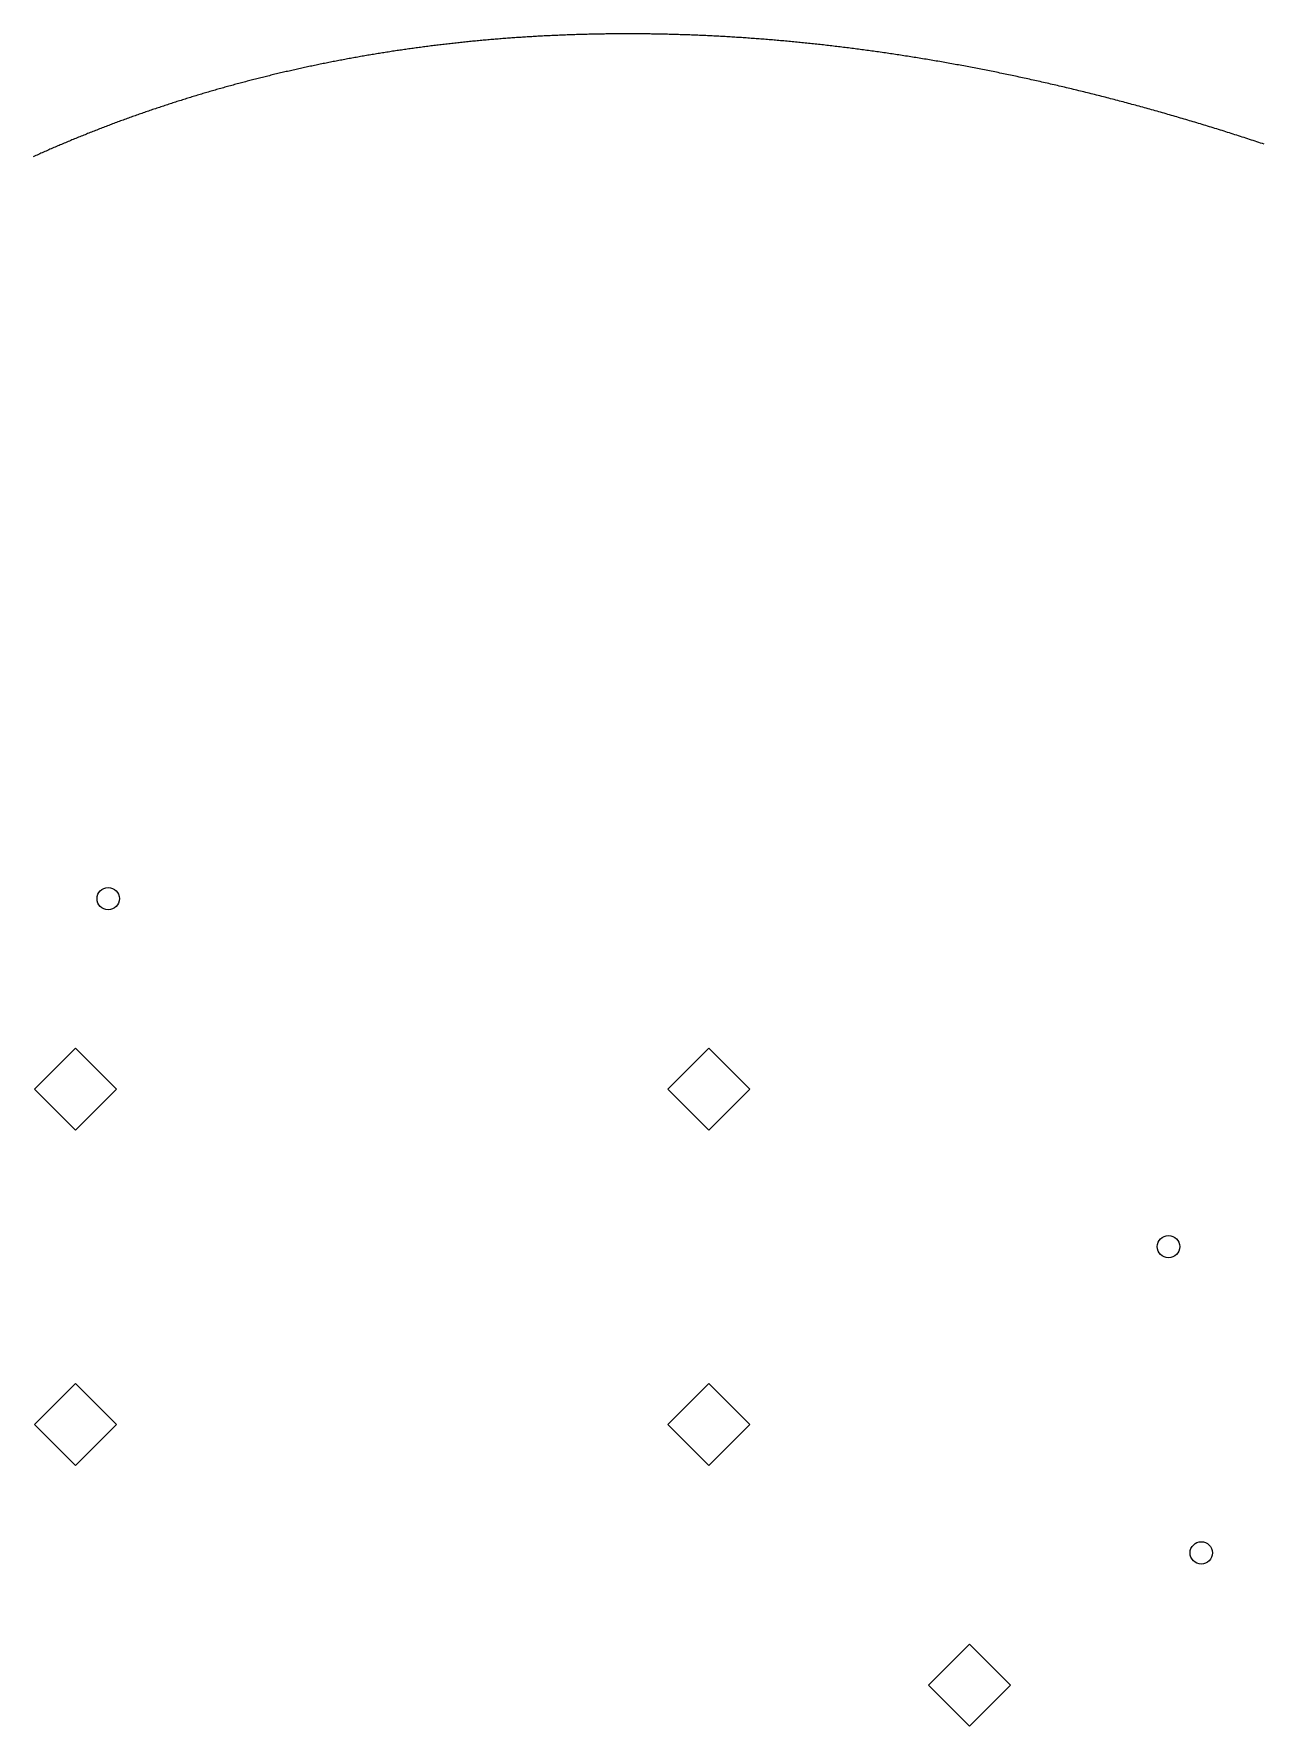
# Model space of a CAD drawing. Header units: millimetres. Extents: x 84 to 218, y -158 to -51.
# Drawn here: x 100.69 to 117.19, y -74.17 to -51.46 of the extents above; entities that cross this region are included whole.
import ezdxf

# ---------------------------------------------------------------- set-up
doc = ezdxf.new("R2010")
doc.units = ezdxf.units.MM
doc.layers.add('BLACK', color=250, linetype='CONTINUOUS')

msp = doc.modelspace()

# ---------------------------------------------------------------- linework, layer by layer
at = {"layer": 'BLACK', "linetype": 'CONTINUOUS'}
for p, q in [((106.702436, -51.552746), (106.682234, -51.554614)), ((106.722647, -51.550897), (106.702436, -51.552746)), ((106.742868, -51.549067), (106.722647, -51.550897)), ((106.763097, -51.547256), (106.742868, -51.549067)), ((106.783338, -51.545465), (106.763097, -51.547256)), ((106.803586, -51.543693), (106.783338, -51.545465)), ((106.823846, -51.54194), (106.803586, -51.543693)), ((106.844113, -51.540206), (106.823846, -51.54194)), ((106.864391, -51.538492), (106.844113, -51.540206)), ((106.884678, -51.536797), (106.864391, -51.538492)), ((106.904975, -51.535121), (106.884678, -51.536797)), ((106.925281, -51.533464), (106.904975, -51.535121)), ((106.945597, -51.531827), (106.925281, -51.533464)), ((106.965922, -51.530209), (106.945597, -51.531827)), ((106.986257, -51.52861), (106.965922, -51.530209)), ((107.006601, -51.527031), (106.986257, -51.52861)), ((107.026955, -51.525471), (107.006601, -51.527031)), ((107.047318, -51.523931), (107.026955, -51.525471)), ((107.067691, -51.522409), (107.047318, -51.523931)), ((107.088073, -51.520907), (107.067691, -51.522409)), ((107.108466, -51.519425), (107.088073, -51.520907)), ((107.128866, -51.517962), (107.108466, -51.519425)), ((107.149278, -51.516518), (107.128866, -51.517962)), ((107.169698, -51.515093), (107.149278, -51.516518)), ((107.190128, -51.513688), (107.169698, -51.515093)), ((107.210567, -51.512303), (107.190128, -51.513688)), ((107.231017, -51.510936), (107.210567, -51.512303)), ((107.251474, -51.509589), (107.231017, -51.510936)), ((107.271943, -51.508262), (107.251474, -51.509589)), ((107.29242, -51.506954), (107.271943, -51.508262)), ((107.312908, -51.505665), (107.29242, -51.506954)), ((107.333404, -51.504396), (107.312908, -51.505665)), ((107.35391, -51.503147), (107.333404, -51.504396)), ((107.374425, -51.501917), (107.35391, -51.503147)), ((107.394951, -51.500706), (107.374425, -51.501917)), ((107.415485, -51.499515), (107.394951, -51.500706)), ((107.43603, -51.498343), (107.415485, -51.499515)), ((107.456583, -51.497191), (107.43603, -51.498343)), ((107.477147, -51.496058), (107.456583, -51.497191)), ((107.497719, -51.494945), (107.477147, -51.496058)), ((107.518302, -51.493851), (107.497719, -51.494945)), ((107.538893, -51.492777), (107.518302, -51.493851)), ((107.559495, -51.491722), (107.538893, -51.492777)), ((107.580106, -51.490687), (107.559495, -51.491722)), ((107.600727, -51.489671), (107.580106, -51.490687)), ((107.621356, -51.488675), (107.600727, -51.489671)), ((107.641996, -51.487699), (107.621356, -51.488675)), ((107.662645, -51.486742), (107.641996, -51.487699)), ((107.683304, -51.485805), (107.662645, -51.486742)), ((107.703972, -51.484887), (107.683304, -51.485805)), ((107.72465, -51.483989), (107.703972, -51.484887)), ((107.745337, -51.483111), (107.72465, -51.483989)), ((107.766034, -51.482252), (107.745337, -51.483111)), ((107.78674, -51.481413), (107.766034, -51.482252)), ((107.807456, -51.480593), (107.78674, -51.481413)), ((107.828181, -51.479793), (107.807456, -51.480593)), ((107.848916, -51.479013), (107.828181, -51.479793)), ((107.86966, -51.478252), (107.848916, -51.479013)), ((107.890415, -51.477511), (107.86966, -51.478252)), ((107.911178, -51.47679), (107.890415, -51.477511)), ((107.931952, -51.476088), (107.911178, -51.47679)), ((107.952734, -51.475407), (107.931952, -51.476088)), ((107.973527, -51.474744), (107.952734, -51.475407)), ((107.994328, -51.474102), (107.973527, -51.474744)), ((108.01514, -51.473479), (107.994328, -51.474102)), ((108.03596, -51.472876), (108.01514, -51.473479)), ((108.056791, -51.472293), (108.03596, -51.472876)), ((108.07763, -51.471729), (108.056791, -51.472293)), ((108.09848, -51.471186), (108.07763, -51.471729)), ((108.119339, -51.470662), (108.09848, -51.471186)), ((108.140208, -51.470157), (108.119339, -51.470662)), ((108.161085, -51.469673), (108.140208, -51.470157)), ((108.181974, -51.469208), (108.161085, -51.469673)), ((108.20287, -51.468763), (108.181974, -51.469208)), ((108.223778, -51.468338), (108.20287, -51.468763)), ((108.244694, -51.467933), (108.223778, -51.468338)), ((108.26562, -51.467548), (108.244694, -51.467933)), ((108.286555, -51.467182), (108.26562, -51.467548)), ((108.307501, -51.466837), (108.286555, -51.467182)), ((108.328455, -51.466511), (108.307501, -51.466837)), ((108.349419, -51.466205), (108.328455, -51.466511)), ((108.370392, -51.465918), (108.349419, -51.466205)), ((108.391376, -51.465652), (108.370392, -51.465918)), ((108.412368, -51.465406), (108.391376, -51.465652)), ((108.433372, -51.465179), (108.412368, -51.465406)), ((108.454383, -51.464973), (108.433372, -51.465179)), ((108.475405, -51.464786), (108.454383, -51.464973)), ((108.496435, -51.464619), (108.475405, -51.464786)), ((108.517477, -51.464473), (108.496435, -51.464619)), ((108.538526, -51.464346), (108.517477, -51.464473)), ((108.559587, -51.464239), (108.538526, -51.464346)), ((108.580655, -51.464152), (108.559587, -51.464239)), ((108.601735, -51.464085), (108.580655, -51.464152)), ((108.622823, -51.464038), (108.601735, -51.464085)), ((108.643921, -51.464011), (108.622823, -51.464038)), ((108.665028, -51.464004), (108.643921, -51.464011)), ((108.686146, -51.464017), (108.665028, -51.464004)), ((108.707272, -51.46405), (108.686146, -51.464017)), ((108.728409, -51.464103), (108.707272, -51.46405)), ((108.749554, -51.464176), (108.728409, -51.464103)), ((108.77071, -51.464269), (108.749554, -51.464176)), ((108.791875, -51.464382), (108.77071, -51.464269)), ((108.81305, -51.464515), (108.791875, -51.464382)), ((108.834233, -51.464668), (108.81305, -51.464515)), ((108.855428, -51.464842), (108.834233, -51.464668)), ((108.87663, -51.465035), (108.855428, -51.464842)), ((108.897844, -51.465249), (108.87663, -51.465035)), ((108.919065, -51.465482), (108.897844, -51.465249)), ((108.940298, -51.465736), (108.919065, -51.465482)), ((108.961539, -51.46601), (108.940298, -51.465736)), ((108.982791, -51.466304), (108.961539, -51.46601)), ((109.004051, -51.466618), (108.982791, -51.466304)), ((109.025322, -51.466952), (109.004051, -51.466618)), ((109.046601, -51.467307), (109.025322, -51.466952)), ((109.067891, -51.467681), (109.046601, -51.467307)), ((109.089189, -51.468076), (109.067891, -51.467681)), ((109.110499, -51.468491), (109.089189, -51.468076)), ((109.131816, -51.468926), (109.110499, -51.468491)), ((109.153145, -51.469382), (109.131816, -51.468926)), ((109.174481, -51.469857), (109.153145, -51.469382)), ((109.195829, -51.470353), (109.174481, -51.469857)), ((109.217185, -51.470869), (109.195829, -51.470353)), ((109.238551, -51.471405), (109.217185, -51.470869)), ((109.259926, -51.471962), (109.238551, -51.471405)), ((109.281312, -51.472539), (109.259926, -51.471962)), ((109.302706, -51.473136), (109.281312, -51.472539)), ((109.324111, -51.473753), (109.302706, -51.473136)), ((109.345525, -51.474391), (109.324111, -51.473753)), ((109.366949, -51.475049), (109.345525, -51.474391)), ((109.388381, -51.475727), (109.366949, -51.475049)), ((109.409825, -51.476426), (109.388381, -51.475727)), ((109.431276, -51.477145), (109.409825, -51.476426)), ((109.452739, -51.477884), (109.431276, -51.477145)), ((109.474209, -51.478644), (109.452739, -51.477884)), ((109.495691, -51.479424), (109.474209, -51.478644)), ((109.517181, -51.480224), (109.495691, -51.479424)), ((109.538682, -51.481045), (109.517181, -51.480224)), ((109.560191, -51.481886), (109.538682, -51.481045)), ((109.581711, -51.482747), (109.560191, -51.481886)), ((109.603239, -51.483629), (109.581711, -51.482747)), ((109.624779, -51.484532), (109.603239, -51.483629)), ((109.646326, -51.485454), (109.624779, -51.484532)), ((109.667884, -51.486398), (109.646326, -51.485454)), ((109.689451, -51.487361), (109.667884, -51.486398)), ((109.711029, -51.488345), (109.689451, -51.487361)), ((109.732614, -51.48935), (109.711029, -51.488345)), ((109.754211, -51.490375), (109.732614, -51.48935)), ((109.775816, -51.491421), (109.754211, -51.490375)), ((109.797432, -51.492487), (109.775816, -51.491421)), ((109.819056, -51.493573), (109.797432, -51.492487)), ((109.840691, -51.49468), (109.819056, -51.493573)), ((109.862334, -51.495808), (109.840691, -51.49468)), ((109.883989, -51.496956), (109.862334, -51.495808)), ((109.905651, -51.498125), (109.883989, -51.496956)), ((109.927325, -51.499314), (109.905651, -51.498125)), ((109.949006, -51.500524), (109.927325, -51.499314)), ((109.970699, -51.501754), (109.949006, -51.500524)), ((109.9924, -51.503005), (109.970699, -51.501754)), ((110.014112, -51.504276), (109.9924, -51.503005)), ((110.035831, -51.505568), (110.014112, -51.504276)), ((110.057563, -51.506881), (110.035831, -51.505568)), ((110.079302, -51.508215), (110.057563, -51.506881)), ((110.101052, -51.509569), (110.079302, -51.508215)), ((110.12281, -51.510943), (110.101052, -51.509569)), ((110.14458, -51.512339), (110.12281, -51.510943)), ((110.166357, -51.513755), (110.14458, -51.512339)), ((110.188146, -51.515191), (110.166357, -51.513755)), ((110.209942, -51.516648), (110.188146, -51.515191)), ((110.23175, -51.518127), (110.209942, -51.516648)), ((110.253566, -51.519625), (110.23175, -51.518127)), ((110.275393, -51.521145), (110.253566, -51.519625)), ((110.297228, -51.522685), (110.275393, -51.521145)), ((110.319074, -51.524246), (110.297228, -51.522685)), ((110.340928, -51.525827), (110.319074, -51.524246)), ((110.362794, -51.52743), (110.340928, -51.525827)), ((110.384667, -51.529053), (110.362794, -51.52743)), ((110.406552, -51.530697), (110.384667, -51.529053)), ((110.428444, -51.532362), (110.406552, -51.530697)), ((110.450348, -51.534047), (110.428444, -51.532362)), ((110.47226, -51.535753), (110.450348, -51.534047)), ((110.494183, -51.537481), (110.47226, -51.535753)), ((110.516114, -51.539229), (110.494183, -51.537481)), ((110.538056, -51.540997), (110.516114, -51.539229)), ((110.560006, -51.542787), (110.538056, -51.540997)), ((110.581967, -51.544598), (110.560006, -51.542787)), ((110.603936, -51.546429), (110.581967, -51.544598)), ((110.625917, -51.548281), (110.603936, -51.546429)), ((110.647905, -51.550154), (110.625917, -51.548281)), ((110.669905, -51.552048), (110.647905, -51.550154)), ((110.691913, -51.553963), (110.669905, -51.552048)), ((105.019137, -51.779402), (104.99974, -51.782877)), ((105.038543, -51.775945), (105.019137, -51.779402)), ((105.057959, -51.772507), (105.038543, -51.775945)), ((105.077384, -51.769087), (105.057959, -51.772507)), ((105.096819, -51.765686), (105.077384, -51.769087)), ((105.116263, -51.762304), (105.096819, -51.765686)), ((105.135716, -51.75894), (105.116263, -51.762304)), ((105.155179, -51.755595), (105.135716, -51.75894)), ((105.174651, -51.752269), (105.155179, -51.755595)), ((105.194134, -51.748962), (105.174651, -51.752269)), ((105.213625, -51.745673), (105.194134, -51.748962)), ((105.233126, -51.742402), (105.213625, -51.745673)), ((105.252635, -51.739151), (105.233126, -51.742402)), ((105.272155, -51.735918), (105.252635, -51.739151)), ((105.291684, -51.732704), (105.272155, -51.735918)), ((105.311223, -51.729509), (105.291684, -51.732704)), ((105.33077, -51.726332), (105.311223, -51.729509)), ((105.350328, -51.723174), (105.33077, -51.726332)), ((105.369895, -51.720035), (105.350328, -51.723174)), ((105.389471, -51.716914), (105.369895, -51.720035)), ((105.409057, -51.713813), (105.389471, -51.716914)), ((105.428652, -51.71073), (105.409057, -51.713813)), ((105.448256, -51.707666), (105.428652, -51.71073)), ((105.467871, -51.70462), (105.448256, -51.707666)), ((105.487494, -51.701594), (105.467871, -51.70462)), ((105.507127, -51.698586), (105.487494, -51.701594)), ((105.526769, -51.695597), (105.507127, -51.698586)), ((105.546422, -51.692627), (105.526769, -51.695597)), ((105.566083, -51.689675), (105.546422, -51.692627)), ((105.585754, -51.686743), (105.566083, -51.689675)), ((105.605434, -51.683829), (105.585754, -51.686743)), ((105.625124, -51.680934), (105.605434, -51.683829)), ((105.644822, -51.678058), (105.625124, -51.680934)), ((105.664532, -51.6752), (105.644822, -51.678058)), ((105.684249, -51.672362), (105.664532, -51.6752)), ((105.703977, -51.669542), (105.684249, -51.672362)), ((105.723714, -51.666741), (105.703977, -51.669542)), ((105.743461, -51.663959), (105.723714, -51.666741)), ((105.763216, -51.661196), (105.743461, -51.663959)), ((105.782982, -51.658452), (105.763216, -51.661196)), ((105.802756, -51.655727), (105.782982, -51.658452)), ((105.822541, -51.65302), (105.802756, -51.655727)), ((105.842335, -51.650333), (105.822541, -51.65302)), ((105.862138, -51.647664), (105.842335, -51.650333)), ((105.881951, -51.645015), (105.862138, -51.647664)), ((105.901773, -51.642384), (105.881951, -51.645015)), ((105.921605, -51.639772), (105.901773, -51.642384)), ((105.941446, -51.637179), (105.921605, -51.639772)), ((105.961296, -51.634605), (105.941446, -51.637179)), ((105.981157, -51.63205), (105.961296, -51.634605)), ((106.001026, -51.629514), (105.981157, -51.63205)), ((106.020905, -51.626997), (106.001026, -51.629514)), ((106.040794, -51.624499), (106.020905, -51.626997)), ((106.060692, -51.62202), (106.040794, -51.624499)), ((106.080599, -51.619559), (106.060692, -51.62202)), ((106.100516, -51.617118), (106.080599, -51.619559)), ((106.120442, -51.614696), (106.100516, -51.617118)), ((106.140379, -51.612293), (106.120442, -51.614696)), ((106.160324, -51.609909), (106.140379, -51.612293)), ((106.180279, -51.607543), (106.160324, -51.609909)), ((106.200243, -51.605197), (106.180279, -51.607543)), ((106.220217, -51.60287), (106.200243, -51.605197)), ((106.2402, -51.600562), (106.220217, -51.60287)), ((106.260193, -51.598273), (106.2402, -51.600562)), ((106.280195, -51.596003), (106.260193, -51.598273)), ((106.300207, -51.593752), (106.280195, -51.596003)), ((106.320228, -51.59152), (106.300207, -51.593752)), ((106.340259, -51.589307), (106.320228, -51.59152)), ((106.360299, -51.587113), (106.340259, -51.589307)), ((106.380349, -51.584939), (106.360299, -51.587113)), ((106.400408, -51.582783), (106.380349, -51.584939)), ((106.420477, -51.580647), (106.400408, -51.582783)), ((106.440555, -51.578529), (106.420477, -51.580647)), ((106.460643, -51.576431), (106.440555, -51.578529)), ((106.48074, -51.574352), (106.460643, -51.576431)), ((106.500847, -51.572292), (106.48074, -51.574352)), ((106.520963, -51.570251), (106.500847, -51.572292)), ((106.541089, -51.568229), (106.520963, -51.570251)), ((106.561223, -51.566227), (106.541089, -51.568229)), ((106.581369, -51.564243), (106.561223, -51.566227)), ((106.601522, -51.562279), (106.581369, -51.564243)), ((106.621686, -51.560334), (106.601522, -51.562279)), ((106.641859, -51.558408), (106.621686, -51.560334)), ((106.662042, -51.556501), (106.641859, -51.558408)), ((106.682234, -51.554614), (106.662042, -51.556501)), ((110.713932, -51.555899), (110.691913, -51.553963)), ((110.735959, -51.557856), (110.713932, -51.555899)), ((110.757997, -51.559834), (110.735959, -51.557856)), ((110.780043, -51.561832), (110.757997, -51.559834)), ((110.8021, -51.563852), (110.780043, -51.561832)), ((110.824165, -51.565893), (110.8021, -51.563852)), ((110.846242, -51.567954), (110.824165, -51.565893)), ((110.868326, -51.570037), (110.846242, -51.567954)), ((110.890422, -51.57214), (110.868326, -51.570037)), ((110.912525, -51.574265), (110.890422, -51.57214)), ((110.93464, -51.576411), (110.912525, -51.574265)), ((110.956763, -51.578577), (110.93464, -51.576411)), ((110.978897, -51.580765), (110.956763, -51.578577)), ((111.001039, -51.582974), (110.978897, -51.580765)), ((111.023192, -51.585204), (111.001039, -51.582974)), ((111.045353, -51.587454), (111.023192, -51.585204)), ((111.067526, -51.589726), (111.045353, -51.587454)), ((111.089706, -51.592019), (111.067526, -51.589726)), ((111.111898, -51.594334), (111.089706, -51.592019)), ((111.134097, -51.596669), (111.111898, -51.594334)), ((111.156308, -51.599025), (111.134097, -51.596669)), ((111.178527, -51.601403), (111.156308, -51.599025)), ((111.200757, -51.603802), (111.178527, -51.601403)), ((111.222995, -51.606221), (111.200757, -51.603802)), ((111.245244, -51.608663), (111.222995, -51.606221)), ((111.267501, -51.611125), (111.245244, -51.608663)), ((111.28977, -51.613608), (111.267501, -51.611125)), ((111.312046, -51.616113), (111.28977, -51.613608)), ((111.334333, -51.618639), (111.312046, -51.616113)), ((111.356629, -51.621186), (111.334333, -51.618639)), ((111.378936, -51.623754), (111.356629, -51.621186)), ((111.40125, -51.626343), (111.378936, -51.623754)), ((111.423576, -51.628954), (111.40125, -51.626343)), ((111.44591, -51.631586), (111.423576, -51.628954)), ((111.468255, -51.63424), (111.44591, -51.631586)), ((111.490608, -51.636914), (111.468255, -51.63424)), ((111.512972, -51.63961), (111.490608, -51.636914)), ((111.535345, -51.642327), (111.512972, -51.63961)), ((111.557728, -51.645066), (111.535345, -51.642327)), ((111.580119, -51.647826), (111.557728, -51.645066)), ((111.602522, -51.650607), (111.580119, -51.647826)), ((111.624933, -51.65341), (111.602522, -51.650607)), ((111.647355, -51.656234), (111.624933, -51.65341)), ((111.669784, -51.659079), (111.647355, -51.656234)), ((111.692225, -51.661946), (111.669784, -51.659079)), ((111.714674, -51.664834), (111.692225, -51.661946)), ((111.737135, -51.667743), (111.714674, -51.664834)), ((111.759603, -51.670674), (111.737135, -51.667743)), ((111.782082, -51.673627), (111.759603, -51.670674)), ((111.804569, -51.6766), (111.782082, -51.673627)), ((111.827068, -51.679596), (111.804569, -51.6766)), ((111.849574, -51.682612), (111.827068, -51.679596)), ((111.872092, -51.685651), (111.849574, -51.682612)), ((111.894618, -51.68871), (111.872092, -51.685651)), ((111.917155, -51.691792), (111.894618, -51.68871)), ((111.939699, -51.694894), (111.917155, -51.691792)), ((111.962256, -51.698018), (111.939699, -51.694894)), ((111.984819, -51.701164), (111.962256, -51.698018)), ((112.007395, -51.704331), (111.984819, -51.701164)), ((112.029978, -51.70752), (112.007395, -51.704331)), ((112.052572, -51.710731), (112.029978, -51.70752)), ((112.075175, -51.713962), (112.052572, -51.710731)), ((112.097788, -51.717216), (112.075175, -51.713962)), ((112.12041, -51.720491), (112.097788, -51.717216)), ((112.143043, -51.723788), (112.12041, -51.720491)), ((112.165683, -51.727106), (112.143043, -51.723788)), ((112.188335, -51.730446), (112.165683, -51.727106)), ((112.210995, -51.733808), (112.188335, -51.730446)), ((112.233666, -51.737191), (112.210995, -51.733808)), ((112.256345, -51.740596), (112.233666, -51.737191)), ((112.279035, -51.744022), (112.256345, -51.740596)), ((112.301733, -51.747471), (112.279035, -51.744022)), ((112.324443, -51.750941), (112.301733, -51.747471)), ((112.34716, -51.754432), (112.324443, -51.750941)), ((112.369889, -51.757946), (112.34716, -51.754432)), ((112.392625, -51.761481), (112.369889, -51.757946)), ((112.415373, -51.765038), (112.392625, -51.761481)), ((112.438128, -51.768616), (112.415373, -51.765038)), ((112.460895, -51.772217), (112.438128, -51.768616)), ((112.48367, -51.775839), (112.460895, -51.772217)), ((112.506456, -51.779483), (112.48367, -51.775839)), ((112.52925, -51.783148), (112.506456, -51.779483)), ((103.928549, -52.007064), (103.909689, -52.011593)), ((103.947419, -52.002555), (103.928549, -52.007064)), ((103.966298, -51.998063), (103.947419, -52.002555)), ((103.985186, -51.99359), (103.966298, -51.998063)), ((104.004084, -51.989135), (103.985186, -51.99359)), ((104.022991, -51.984699), (104.004084, -51.989135)), ((104.041908, -51.98028), (104.022991, -51.984699)), ((104.060834, -51.975881), (104.041908, -51.98028)), ((104.07977, -51.971499), (104.060834, -51.975881)), ((104.098715, -51.967136), (104.07977, -51.971499)), ((104.117669, -51.962791), (104.098715, -51.967136)), ((104.136633, -51.958465), (104.117669, -51.962791)), ((104.155606, -51.954157), (104.136633, -51.958465)), ((104.174588, -51.949868), (104.155606, -51.954157)), ((104.19358, -51.945596), (104.174588, -51.949868)), ((104.212581, -51.941343), (104.19358, -51.945596)), ((104.231592, -51.937109), (104.212581, -51.941343)), ((104.250612, -51.932893), (104.231592, -51.937109)), ((104.269642, -51.928695), (104.250612, -51.932893)), ((104.288681, -51.924516), (104.269642, -51.928695)), ((104.307729, -51.920355), (104.288681, -51.924516)), ((104.326787, -51.916213), (104.307729, -51.920355)), ((104.345854, -51.912089), (104.326787, -51.916213)), ((104.364931, -51.907983), (104.345854, -51.912089)), ((104.384017, -51.903896), (104.364931, -51.907983)), ((104.403112, -51.899828), (104.384017, -51.903896)), ((104.422217, -51.895777), (104.403112, -51.899828)), ((104.441331, -51.891746), (104.422217, -51.895777)), ((104.460455, -51.887732), (104.441331, -51.891746)), ((104.479588, -51.883738), (104.460455, -51.887732)), ((104.49873, -51.879761), (104.479588, -51.883738)), ((104.517882, -51.875803), (104.49873, -51.879761)), ((104.537043, -51.871864), (104.517882, -51.875803)), ((104.556214, -51.867943), (104.537043, -51.871864)), ((104.575394, -51.864041), (104.556214, -51.867943)), ((104.594583, -51.860157), (104.575394, -51.864041)), ((104.613783, -51.856291), (104.594583, -51.860157)), ((104.632991, -51.852444), (104.613783, -51.856291)), ((104.652209, -51.848616), (104.632991, -51.852444)), ((104.671436, -51.844806), (104.652209, -51.848616)), ((104.690673, -51.841015), (104.671436, -51.844806)), ((104.709918, -51.837242), (104.690673, -51.841015)), ((104.729174, -51.833488), (104.709918, -51.837242)), ((104.748439, -51.829752), (104.729174, -51.833488)), ((104.767713, -51.826035), (104.748439, -51.829752)), ((104.786997, -51.822336), (104.767713, -51.826035)), ((104.80629, -51.818656), (104.786997, -51.822336)), ((104.825592, -51.814995), (104.80629, -51.818656)), ((104.844905, -51.811352), (104.825592, -51.814995)), ((104.864226, -51.807727), (104.844905, -51.811352)), ((104.883557, -51.804121), (104.864226, -51.807727)), ((104.902897, -51.800534), (104.883557, -51.804121)), ((104.922247, -51.796966), (104.902897, -51.800534)), ((104.941606, -51.793416), (104.922247, -51.796966)), ((104.960975, -51.789884), (104.941606, -51.793416)), ((104.980352, -51.786372), (104.960975, -51.789884)), ((104.99974, -51.782877), (104.980352, -51.786372)), ((112.552055, -51.786836), (112.52925, -51.783148)), ((112.574868, -51.790545), (112.552055, -51.786836)), ((112.597693, -51.794276), (112.574868, -51.790545)), ((112.620525, -51.798029), (112.597693, -51.794276)), ((112.643368, -51.801804), (112.620525, -51.798029)), ((112.66622, -51.805601), (112.643368, -51.801804)), ((112.689082, -51.80942), (112.66622, -51.805601)), ((112.711953, -51.81326), (112.689082, -51.80942)), ((112.734835, -51.817122), (112.711953, -51.81326)), ((112.757724, -51.821006), (112.734835, -51.817122)), ((112.780625, -51.824913), (112.757724, -51.821006)), ((112.803534, -51.828841), (112.780625, -51.824913)), ((112.826454, -51.832791), (112.803534, -51.828841)), ((112.849382, -51.836763), (112.826454, -51.832791)), ((112.872321, -51.840757), (112.849382, -51.836763)), ((112.895268, -51.844773), (112.872321, -51.840757)), ((112.918227, -51.848811), (112.895268, -51.844773)), ((112.941193, -51.852871), (112.918227, -51.848811)), ((112.96417, -51.856953), (112.941193, -51.852871)), ((112.987155, -51.861057), (112.96417, -51.856953)), ((113.010152, -51.865183), (112.987155, -51.861057)), ((113.033156, -51.869331), (113.010152, -51.865183)), ((113.056172, -51.873501), (113.033156, -51.869331)), ((113.079196, -51.877693), (113.056172, -51.873501)), ((113.102231, -51.881907), (113.079196, -51.877693)), ((113.125273, -51.886144), (113.102231, -51.881907)), ((113.148327, -51.890402), (113.125273, -51.886144)), ((113.171389, -51.894683), (113.148327, -51.890402)), ((113.194462, -51.898986), (113.171389, -51.894683)), ((113.217543, -51.90331), (113.194462, -51.898986)), ((113.240635, -51.907657), (113.217543, -51.90331)), ((113.263735, -51.912026), (113.240635, -51.907657)), ((113.286846, -51.916418), (113.263735, -51.912026)), ((113.309965, -51.920831), (113.286846, -51.916418)), ((113.333096, -51.925267), (113.309965, -51.920831)), ((113.356234, -51.929725), (113.333096, -51.925267)), ((113.379384, -51.934205), (113.356234, -51.929725)), ((113.402541, -51.938707), (113.379384, -51.934205)), ((113.425709, -51.943232), (113.402541, -51.938707)), ((113.448886, -51.947778), (113.425709, -51.943232)), ((113.472074, -51.952348), (113.448886, -51.947778)), ((113.495269, -51.956939), (113.472074, -51.952348)), ((113.518476, -51.961553), (113.495269, -51.956939)), ((113.54169, -51.966189), (113.518476, -51.961553)), ((113.564916, -51.970847), (113.54169, -51.966189)), ((113.58815, -51.975527), (113.564916, -51.970847)), ((113.611395, -51.980231), (113.58815, -51.975527)), ((113.634648, -51.984956), (113.611395, -51.980231)), ((113.657912, -51.989703), (113.634648, -51.984956)), ((113.681183, -51.994473), (113.657912, -51.989703)), ((113.704467, -51.999266), (113.681183, -51.994473)), ((113.727757, -52.00408), (113.704467, -51.999266)), ((113.75106, -52.008918), (113.727757, -52.00408)), ((103.070687, -52.234237), (103.052258, -52.239603)), ((103.089125, -52.22889), (103.070687, -52.234237)), ((103.107573, -52.223561), (103.089125, -52.22889)), ((103.12603, -52.218249), (103.107573, -52.223561)), ((103.144496, -52.212956), (103.12603, -52.218249)), ((103.162971, -52.207681), (103.144496, -52.212956)), ((103.181457, -52.202424), (103.162971, -52.207681)), ((103.199951, -52.197186), (103.181457, -52.202424)), ((103.218455, -52.191965), (103.199951, -52.197186)), ((103.236968, -52.186763), (103.218455, -52.191965)), ((103.255491, -52.181578), (103.236968, -52.186763)), ((103.274022, -52.176412), (103.255491, -52.181578)), ((103.292564, -52.171264), (103.274022, -52.176412)), ((103.311114, -52.166134), (103.292564, -52.171264)), ((103.329674, -52.161022), (103.311114, -52.166134)), ((103.348244, -52.155929), (103.329674, -52.161022)), ((103.366823, -52.150854), (103.348244, -52.155929)), ((103.385411, -52.145796), (103.366823, -52.150854)), ((103.404008, -52.140757), (103.385411, -52.145796)), ((103.422615, -52.135737), (103.404008, -52.140757)), ((103.441232, -52.130734), (103.422615, -52.135737)), ((103.459857, -52.12575), (103.441232, -52.130734)), ((103.478492, -52.120783), (103.459857, -52.12575)), ((103.497137, -52.115835), (103.478492, -52.120783)), ((103.515791, -52.110905), (103.497137, -52.115835)), ((103.534454, -52.105994), (103.515791, -52.110905)), ((103.553126, -52.1011), (103.534454, -52.105994)), ((103.571808, -52.096225), (103.553126, -52.1011)), ((103.5905, -52.091368), (103.571808, -52.096225)), ((103.6092, -52.086529), (103.5905, -52.091368)), ((103.627911, -52.081709), (103.6092, -52.086529)), ((103.64663, -52.076907), (103.627911, -52.081709)), ((103.665359, -52.072123), (103.64663, -52.076907)), ((103.684097, -52.067357), (103.665359, -52.072123)), ((103.702845, -52.062609), (103.684097, -52.067357)), ((103.721602, -52.05788), (103.702845, -52.062609)), ((103.740368, -52.053169), (103.721602, -52.05788)), ((103.759144, -52.048476), (103.740368, -52.053169)), ((103.777929, -52.043802), (103.759144, -52.048476)), ((103.796724, -52.039146), (103.777929, -52.043802)), ((103.815528, -52.034508), (103.796724, -52.039146)), ((103.834341, -52.029888), (103.815528, -52.034508)), ((103.853164, -52.025287), (103.834341, -52.029888)), ((103.871996, -52.020704), (103.853164, -52.025287)), ((103.890838, -52.016139), (103.871996, -52.020704)), ((103.909689, -52.011593), (103.890838, -52.016139)), ((113.77437, -52.013777), (113.75106, -52.008918)), ((113.797691, -52.018659), (113.77437, -52.013777)), ((113.82102, -52.023564), (113.797691, -52.018659)), ((113.844361, -52.028491), (113.82102, -52.023564)), ((113.867708, -52.03344), (113.844361, -52.028491)), ((113.891068, -52.038412), (113.867708, -52.03344)), ((113.914435, -52.043406), (113.891068, -52.038412)), ((113.937814, -52.048423), (113.914435, -52.043406)), ((113.9612, -52.053462), (113.937814, -52.048423)), ((113.984598, -52.058524), (113.9612, -52.053462)), ((114.008003, -52.063608), (113.984598, -52.058524)), ((114.031419, -52.068716), (114.008003, -52.063608)), ((114.054844, -52.073845), (114.031419, -52.068716)), ((114.078279, -52.078997), (114.054844, -52.073845)), ((114.101723, -52.084171), (114.078279, -52.078997)), ((114.125177, -52.089369), (114.101723, -52.084171)), ((114.14864, -52.094589), (114.125177, -52.089369)), ((114.172114, -52.099831), (114.14864, -52.094589)), ((114.195595, -52.105096), (114.172114, -52.099831)), ((114.219088, -52.110384), (114.195595, -52.105096)), ((114.242588, -52.115694), (114.219088, -52.110384)), ((114.2661, -52.121027), (114.242588, -52.115694)), ((114.289619, -52.126383), (114.2661, -52.121027)), ((114.31315, -52.131762), (114.289619, -52.126383)), ((114.336689, -52.137162), (114.31315, -52.131762)), ((114.360239, -52.142587), (114.336689, -52.137162)), ((114.383796, -52.148033), (114.360239, -52.142587)), ((114.407365, -52.153502), (114.383796, -52.148033)), ((114.430941, -52.158994), (114.407365, -52.153502)), ((114.45453, -52.164509), (114.430941, -52.158994)), ((114.478125, -52.170046), (114.45453, -52.164509)), ((114.501732, -52.175607), (114.478125, -52.170046)), ((114.525346, -52.18119), (114.501732, -52.175607)), ((114.548972, -52.186796), (114.525346, -52.18119)), ((114.572606, -52.192425), (114.548972, -52.186796)), ((114.596251, -52.198076), (114.572606, -52.192425)), ((114.619903, -52.203751), (114.596251, -52.198076)), ((114.643567, -52.209448), (114.619903, -52.203751)), ((114.667239, -52.215168), (114.643567, -52.209448)), ((114.690922, -52.220911), (114.667239, -52.215168)), ((114.714612, -52.226677), (114.690922, -52.220911)), ((114.738314, -52.232466), (114.714612, -52.226677)), ((114.762023, -52.238278), (114.738314, -52.232466)), ((102.358902, -52.456871), (102.340838, -52.462939)), ((102.376975, -52.45082), (102.358902, -52.456871)), ((102.395057, -52.444787), (102.376975, -52.45082)), ((102.413149, -52.438773), (102.395057, -52.444787)), ((102.43125, -52.432776), (102.413149, -52.438773)), ((102.449361, -52.426797), (102.43125, -52.432776)), ((102.46748, -52.420836), (102.449361, -52.426797)), ((102.48561, -52.414893), (102.46748, -52.420836)), ((102.503748, -52.408969), (102.48561, -52.414893)), ((102.521896, -52.403062), (102.503748, -52.408969)), ((102.540053, -52.397173), (102.521896, -52.403062)), ((102.55822, -52.391302), (102.540053, -52.397173)), ((102.576396, -52.385449), (102.55822, -52.391302)), ((102.594581, -52.379614), (102.576396, -52.385449)), ((102.612776, -52.373797), (102.594581, -52.379614)), ((102.63098, -52.367998), (102.612776, -52.373797)), ((102.649194, -52.362218), (102.63098, -52.367998)), ((102.667416, -52.356455), (102.649194, -52.362218)), ((102.685649, -52.35071), (102.667416, -52.356455)), ((102.70389, -52.344983), (102.685649, -52.35071)), ((102.722141, -52.339274), (102.70389, -52.344983)), ((102.740401, -52.333583), (102.722141, -52.339274)), ((102.758671, -52.327911), (102.740401, -52.333583)), ((102.77695, -52.322256), (102.758671, -52.327911)), ((102.795238, -52.316619), (102.77695, -52.322256)), ((102.813536, -52.311001), (102.795238, -52.316619)), ((102.831843, -52.3054), (102.813536, -52.311001)), ((102.850159, -52.299818), (102.831843, -52.3054)), ((102.868485, -52.294253), (102.850159, -52.299818)), ((102.88682, -52.288707), (102.868485, -52.294253)), ((102.905165, -52.283179), (102.88682, -52.288707)), ((102.923519, -52.277668), (102.905165, -52.283179)), ((102.941882, -52.272176), (102.923519, -52.277668)), ((102.960255, -52.266702), (102.941882, -52.272176)), ((102.978636, -52.261246), (102.960255, -52.266702)), ((102.997028, -52.255808), (102.978636, -52.261246)), ((103.015428, -52.250388), (102.997028, -52.255808)), ((103.033839, -52.244987), (103.015428, -52.250388)), ((103.052258, -52.239603), (103.033839, -52.244987)), ((114.785744, -52.244113), (114.762023, -52.238278)), ((114.809473, -52.24997), (114.785744, -52.244113)), ((114.833213, -52.255851), (114.809473, -52.24997)), ((114.85696, -52.261754), (114.833213, -52.255851)), ((114.880719, -52.267681), (114.85696, -52.261754)), ((114.904485, -52.27363), (114.880719, -52.267681)), ((114.928263, -52.279603), (114.904485, -52.27363)), ((114.952048, -52.285598), (114.928263, -52.279603)), ((114.975845, -52.291617), (114.952048, -52.285598)), ((114.999649, -52.297658), (114.975845, -52.291617)), ((115.023465, -52.303723), (114.999649, -52.297658)), ((115.047288, -52.30981), (115.023465, -52.303723)), ((115.071123, -52.315921), (115.047288, -52.30981)), ((115.094965, -52.322055), (115.071123, -52.315921)), ((115.118819, -52.328212), (115.094965, -52.322055)), ((115.14268, -52.334392), (115.118819, -52.328212)), ((115.166552, -52.340595), (115.14268, -52.334392)), ((115.190432, -52.346821), (115.166552, -52.340595)), ((115.214324, -52.353071), (115.190432, -52.346821)), ((115.238222, -52.359343), (115.214324, -52.353071)), ((115.262133, -52.365639), (115.238222, -52.359343)), ((115.286051, -52.371958), (115.262133, -52.365639)), ((115.30998, -52.378301), (115.286051, -52.371958)), ((115.333917, -52.384666), (115.30998, -52.378301)), ((115.357865, -52.391055), (115.333917, -52.384666)), ((115.381821, -52.397466), (115.357865, -52.391055)), ((115.405788, -52.403901), (115.381821, -52.397466)), ((115.429762, -52.410359), (115.405788, -52.403901)), ((115.453748, -52.416841), (115.429762, -52.410359)), ((115.477742, -52.423346), (115.453748, -52.416841)), ((115.501747, -52.429874), (115.477742, -52.423346)), ((115.525759, -52.436425), (115.501747, -52.429874)), ((115.549783, -52.443), (115.525759, -52.436425)), ((115.573814, -52.449598), (115.549783, -52.443)), ((115.597857, -52.45622), (115.573814, -52.449598)), ((115.621907, -52.462865), (115.597857, -52.45622)), ((101.714503, -52.686627), (101.696777, -52.69334)), ((101.73224, -52.679932), (101.714503, -52.686627)), ((101.749985, -52.673255), (101.73224, -52.679932)), ((101.76774, -52.666596), (101.749985, -52.673255)), ((101.785505, -52.659954), (101.76774, -52.666596)), ((101.803278, -52.653331), (101.785505, -52.659954)), ((101.821061, -52.646725), (101.803278, -52.653331)), ((101.838854, -52.640137), (101.821061, -52.646725)), ((101.856655, -52.633567), (101.838854, -52.640137)), ((101.874466, -52.627015), (101.856655, -52.633567)), ((101.892287, -52.62048), (101.874466, -52.627015)), ((101.910117, -52.613964), (101.892287, -52.62048)), ((101.927956, -52.607465), (101.910117, -52.613964)), ((101.945804, -52.600985), (101.927956, -52.607465)), ((101.963662, -52.594522), (101.945804, -52.600985)), ((101.981529, -52.588077), (101.963662, -52.594522)), ((101.999406, -52.58165), (101.981529, -52.588077)), ((102.017292, -52.575241), (101.999406, -52.58165)), ((102.035187, -52.568849), (102.017292, -52.575241)), ((102.053092, -52.562476), (102.035187, -52.568849)), ((102.071006, -52.556121), (102.053092, -52.562476)), ((102.088929, -52.549783), (102.071006, -52.556121)), ((102.106862, -52.543463), (102.088929, -52.549783)), ((102.124804, -52.537162), (102.106862, -52.543463)), ((102.142755, -52.530878), (102.124804, -52.537162)), ((102.160716, -52.524612), (102.142755, -52.530878)), ((102.178686, -52.518364), (102.160716, -52.524612)), ((102.196666, -52.512134), (102.178686, -52.518364)), ((102.214654, -52.505922), (102.196666, -52.512134)), ((102.232653, -52.499728), (102.214654, -52.505922)), ((102.25066, -52.493551), (102.232653, -52.499728)), ((102.268677, -52.487393), (102.25066, -52.493551)), ((102.286703, -52.481253), (102.268677, -52.487393)), ((102.304739, -52.47513), (102.286703, -52.481253)), ((102.322784, -52.469026), (102.304739, -52.47513)), ((102.340838, -52.462939), (102.322784, -52.469026)), ((115.645968, -52.469533), (115.621907, -52.462865)), ((115.670037, -52.476224), (115.645968, -52.469533)), ((115.694118, -52.482939), (115.670037, -52.476224)), ((115.718205, -52.489677), (115.694118, -52.482939)), ((115.742305, -52.49644), (115.718205, -52.489677)), ((115.766411, -52.503224), (115.742305, -52.49644)), ((115.79053, -52.510033), (115.766411, -52.503224)), ((115.814655, -52.516865), (115.79053, -52.510033)), ((115.838792, -52.523721), (115.814655, -52.516865)), ((115.862936, -52.5306), (115.838792, -52.523721)), ((115.887092, -52.537502), (115.862936, -52.5306)), ((115.911255, -52.544428), (115.887092, -52.537502)), ((115.93543, -52.551378), (115.911255, -52.544428)), ((115.959612, -52.558351), (115.93543, -52.551378)), ((115.983805, -52.565348), (115.959612, -52.558351)), ((116.008006, -52.572367), (115.983805, -52.565348)), ((116.032219, -52.579411), (116.008006, -52.572367)), ((116.056438, -52.586478), (116.032219, -52.579411)), ((116.080669, -52.59357), (116.056438, -52.586478)), ((116.104908, -52.600684), (116.080669, -52.59357)), ((116.129158, -52.607822), (116.104908, -52.600684)), ((116.153415, -52.614984), (116.129158, -52.607822)), ((116.177684, -52.622169), (116.153415, -52.614984)), ((116.201959, -52.629378), (116.177684, -52.622169)), ((116.226247, -52.636611), (116.201959, -52.629378)), ((116.250542, -52.643867), (116.226247, -52.636611)), ((116.274848, -52.651147), (116.250542, -52.643867)), ((116.299162, -52.658451), (116.274848, -52.651147)), ((116.323487, -52.665778), (116.299162, -52.658451)), ((116.347819, -52.673129), (116.323487, -52.665778)), ((116.372163, -52.680504), (116.347819, -52.673129)), ((116.396514, -52.687903), (116.372163, -52.680504)), ((116.420877, -52.695325), (116.396514, -52.687903)), ((101.151884, -52.910276), (101.134457, -52.917559)), ((101.169321, -52.903011), (101.151884, -52.910276)), ((101.186767, -52.895764), (101.169321, -52.903011)), ((101.204223, -52.888535), (101.186767, -52.895764)), ((101.221688, -52.881323), (101.204223, -52.888535)), ((101.239162, -52.87413), (101.221688, -52.881323)), ((101.256645, -52.866954), (101.239162, -52.87413)), ((101.274138, -52.859796), (101.256645, -52.866954)), ((101.291641, -52.852655), (101.274138, -52.859796)), ((101.309152, -52.845533), (101.291641, -52.852655)), ((101.326673, -52.838428), (101.309152, -52.845533)), ((101.344204, -52.831341), (101.326673, -52.838428)), ((101.361743, -52.824272), (101.344204, -52.831341)), ((101.379292, -52.81722), (101.361743, -52.824272)), ((101.396851, -52.810187), (101.379292, -52.81722)), ((101.414419, -52.803171), (101.396851, -52.810187)), ((101.431996, -52.796173), (101.414419, -52.803171)), ((101.449583, -52.789193), (101.431996, -52.796173)), ((101.467178, -52.78223), (101.449583, -52.789193)), ((101.484784, -52.775286), (101.467178, -52.78223)), ((101.502398, -52.768359), (101.484784, -52.775286)), ((101.520022, -52.76145), (101.502398, -52.768359)), ((101.537656, -52.754559), (101.520022, -52.76145)), ((101.555298, -52.747685), (101.537656, -52.754559)), ((101.57295, -52.74083), (101.555298, -52.747685)), ((101.590612, -52.733992), (101.57295, -52.74083)), ((101.608282, -52.727172), (101.590612, -52.733992)), ((101.625963, -52.72037), (101.608282, -52.727172)), ((101.643652, -52.713586), (101.625963, -52.72037)), ((101.661351, -52.706819), (101.643652, -52.713586)), ((101.679059, -52.700071), (101.661351, -52.706819)), ((101.696777, -52.69334), (101.679059, -52.700071)), ((116.445246, -52.702771), (116.420877, -52.695325)), ((116.469628, -52.710242), (116.445246, -52.702771)), ((116.494016, -52.717735), (116.469628, -52.710242)), ((116.518417, -52.725253), (116.494016, -52.717735)), ((116.542824, -52.732794), (116.518417, -52.725253)), ((116.567243, -52.74036), (116.542824, -52.732794)), ((116.591669, -52.747948), (116.567243, -52.74036)), ((116.616107, -52.755562), (116.591669, -52.747948)), ((116.640551, -52.763198), (116.616107, -52.755562)), ((116.665008, -52.770859), (116.640551, -52.763198)), ((116.689471, -52.778544), (116.665008, -52.770859)), ((116.713946, -52.786252), (116.689471, -52.778544)), ((116.738428, -52.793985), (116.713946, -52.786252)), ((116.762922, -52.801741), (116.738428, -52.793985)), ((116.787423, -52.809521), (116.762922, -52.801741)), ((116.811935, -52.817326), (116.787423, -52.809521)), ((116.836455, -52.825154), (116.811935, -52.817326)), ((116.860986, -52.833007), (116.836455, -52.825154)), ((116.885524, -52.840882), (116.860986, -52.833007)), ((116.910074, -52.848783), (116.885524, -52.840882)), ((116.934631, -52.856707), (116.910074, -52.848783)), ((116.9592, -52.864656), (116.934631, -52.856707)), ((116.983775, -52.872628), (116.9592, -52.864656)), ((117.008362, -52.880625), (116.983775, -52.872628)), ((117.032956, -52.888645), (117.008362, -52.880625)), ((117.057562, -52.89669), (117.032956, -52.888645)), ((117.082175, -52.904758), (117.057562, -52.89669)), ((117.1068, -52.912851), (117.082175, -52.904758)), ((117.131431, -52.920968), (117.1068, -52.912851)), ((100.701815, -53.105389), (100.684631, -53.113133)), ((100.719008, -53.097663), (100.701815, -53.105389)), ((100.736211, -53.089955), (100.719008, -53.097663)), ((100.753423, -53.082264), (100.736211, -53.089955)), ((100.770644, -53.074591), (100.753423, -53.082264)), ((100.787875, -53.066936), (100.770644, -53.074591)), ((100.805115, -53.059299), (100.787875, -53.066936)), ((100.822365, -53.051679), (100.805115, -53.059299)), ((100.839624, -53.044077), (100.822365, -53.051679)), ((100.856892, -53.036493), (100.839624, -53.044077)), ((100.874169, -53.028927), (100.856892, -53.036493)), ((100.891456, -53.021378), (100.874169, -53.028927)), ((100.908753, -53.013847), (100.891456, -53.021378)), ((100.926058, -53.006334), (100.908753, -53.013847)), ((100.943373, -52.998838), (100.926058, -53.006334)), ((100.960698, -52.99136), (100.943373, -52.998838)), ((100.978031, -52.9839), (100.960698, -52.99136)), ((100.995374, -52.976458), (100.978031, -52.9839)), ((101.012727, -52.969033), (100.995374, -52.976458)), ((101.030089, -52.961627), (101.012727, -52.969033)), ((101.04746, -52.954238), (101.030089, -52.961627)), ((101.064841, -52.946866), (101.04746, -52.954238)), ((101.082231, -52.939513), (101.064841, -52.946866)), ((101.09963, -52.932177), (101.082231, -52.939513)), ((101.117039, -52.924859), (101.09963, -52.932177)), ((101.134457, -52.917559), (101.117039, -52.924859)), ((117.156074, -52.92911), (117.131431, -52.920968)), ((117.180724, -52.937274), (117.156074, -52.92911)), ((117.205386, -52.945464), (117.180724, -52.937274)), ((101.25, -65.075), (100.7, -65.625)), ((101.8, -65.625), (101.25, -65.075)), ((109.75, -65.075), (109.2, -65.625)), ((110.3, -65.625), (109.75, -65.075)), ((100.7, -65.625), (101.25, -66.175)), ((101.25, -66.175), (101.8, -65.625)), ((109.2, -65.625), (109.75, -66.175)), ((109.75, -66.175), (110.3, -65.625)), ((101.25, -69.575), (100.7, -70.125)), ((101.8, -70.125), (101.25, -69.575)), ((109.75, -69.575), (109.2, -70.125)), ((110.3, -70.125), (109.75, -69.575)), ((100.7, -70.125), (101.25, -70.675)), ((101.25, -70.675), (101.8, -70.125)), ((109.2, -70.125), (109.75, -70.675)), ((109.75, -70.675), (110.3, -70.125)), ((113.25, -73.075), (112.7, -73.625)), ((113.8, -73.625), (113.25, -73.075)), ((112.7, -73.625), (113.25, -74.175)), ((113.25, -74.175), (113.8, -73.625))]:
    msp.add_line(p, q, dxfattribs=at)
at = {"layer": 'BLACK'}
for centre in [(101.69, -63.07), (115.92, -67.74), (116.36, -71.85)]:
    msp.add_circle(centre, 0.15, dxfattribs=at)

doc.saveas('drawing.dxf')
